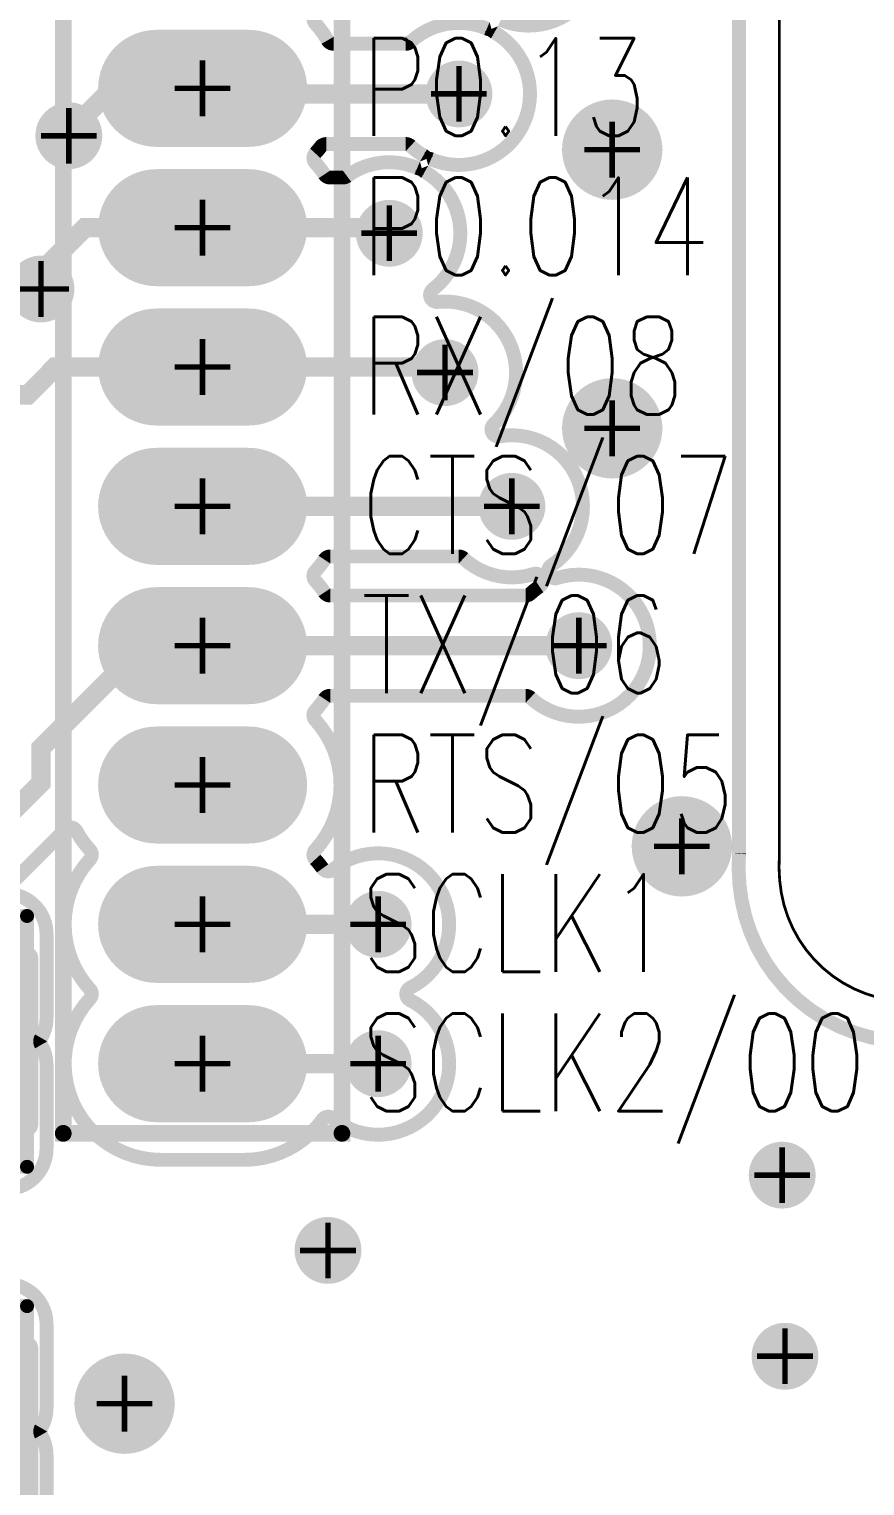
# Model space of a CAD drawing. Extents: x -0.08 to 4.16, y -0.29 to 1.7.
# Drawn here: x 2.441 to 2.741, y 0.346 to 0.868 of the extents above; entities that cross this region are included whole.
import ezdxf
from ezdxf.enums import TextEntityAlignment as Align

# ---------------------------------------------------------------- set-up
doc = ezdxf.new("R2010")
doc.units = 0
doc.header["$MEASUREMENT"] = 0
for name, pattern in [('SIG_11', [2, 1, 1]), ('SIG_60', [2, 1, 1]), ('SIG_61', [2, 1, 1]), ('SIG_62', [2, 1, 1]), ('SIG_63', [2, 1, 1]), ('SIG_64', [2, 1, 1]), ('SIG_71', [2, 1, 1]), ('SIG_72', [2, 1, 1])]:
    doc.linetypes.add(name, pattern=pattern)
doc.layers.get('0').update_dxf_attribs({"linetype": 'CONTINUOUS'})
for name, color, linetype in [('BOARD_CUTOUT_00', 130, 'CONTINUOUS'), ('DRIL_NPLTE_THRU_01', 34, 'CONTINUOUS'), ('DRIL_NPLTE_THRU_02', 136, 'CONTINUOUS'), ('DRIL_NPLTE_THRU_03', 136, 'CONTINUOUS'), ('DRIL_NPLTE_THRU_04', 146, 'CONTINUOUS'), ('DRIL_NPLTE_THRU_05', 106, 'CONTINUOUS'), ('DRIL_NPLTE_THRU_06', 253, 'CONTINUOUS'), ('DRIL_PLTE_THRU_01', 34, 'CONTINUOUS'), ('DRIL_PLTE_THRU_02', 136, 'CONTINUOUS'), ('DRIL_PLTE_THRU_03', 136, 'CONTINUOUS'), ('DRIL_PLTE_THRU_04', 146, 'CONTINUOUS'), ('DRIL_PLTE_THRU_05', 106, 'CONTINUOUS'), ('DRIL_PLTE_THRU_06', 253, 'CONTINUOUS'), ('DRIL_SYMBOL', 130, 'CONTINUOUS'), ('PADS_BOT', 255, 'CONTINUOUS'), ('PADS_INNER', 43, 'CONTINUOUS'), ('PADS_TOP', 43, 'CONTINUOUS'), ('PADS_XR_121', 2, 'CONTINUOUS'), ('PADS_XR_123', 2, 'CONTINUOUS'), ('PADS_XR_128', 2, 'CONTINUOUS'), ('PART_NAME_126', 16, 'CONTINUOUS'), ('PART_NAME_127', 1, 'CONTINUOUS'), ('PART_TOP_2DLINE_126', 16, 'CONTINUOUS'), ('PART_TOP_2DLINE_127', 1, 'CONTINUOUS'), ('POUR_OUTLINE_01', 34, 'CONTINUOUS'), ('POUR_VIATHERM_01', 34, 'CONTINUOUS'), ('TEXT_126', 231, 'CONTINUOUS'), ('TRACE_01', 34, 'CONTINUOUS'), ('VIAPTS', 2, 'CONTINUOUS')]:
    doc.layers.add(name, color=color, linetype=linetype)
doc.styles.add('W0$005', font='simplex', dxfattribs={"width": 0.75})

# ---------------------------------------------------------------- blocks, each defined once
blk = doc.blocks.new('BOARD_89')
at = {"layer": 'BOARD_CUTOUT_00', "const_width": 0.001}
blk.add_lwpolyline([(2.71, 1.128, -0.414214), (2.757, 1.175, -0.414214), (2.804, 1.128), (2.804, 0.56629, -0.917938), (2.71068, 0.55832, -0.060287), (2.71, 0.572)], format="xyb", close=True, dxfattribs=at)
blk = doc.blocks.new('POUR_OUTLINE_2043')
at = {"layer": 'POUR_OUTLINE_01', "const_width": 0.005}
blk.add_lwpolyline([(16.67689, 6.16324, 0.869999), (16.67475, 6.16771, -0.270854), (16.64963, 6.17333, 0.189554), (16.64793, 6.174), (16.6018, 6.174, 0.250971), (16.59972, 6.17288, -0.038681), (16.59643, 6.16869, 0.388942), (16.59643, 6.16531, -0.038681), (16.59972, 6.16112, 0.250971), (16.6018, 6.16), (16.67193, 6.16, 0.189554), (16.67363, 6.16067, -0.04077)], format="xyb", close=True, dxfattribs=at)
blk = doc.blocks.new('POUR_OUTLINE_2008')
at = {"layer": 'POUR_OUTLINE_01', "const_width": 0.005}
for points in [[(16.65782, 6.41049, -1.726649), (16.66297, 6.36656, 0.16851)], [(16.59643, 6.36869, 0.388942), (16.59643, 6.36531, -0.054623), (16.60088, 6.35925, 0.267949), (16.60304, 6.358), (16.62893, 6.358, 0.189554), (16.63063, 6.35867, -0.296669), (16.65803, 6.36344, 0.16851), (16.65966, 6.36333, 0.16851), (16.66074, 6.36209, -0.942309), (16.63797, 6.31656, 0.16851), (16.63634, 6.31667, 0.16851), (16.63526, 6.31791, -0.056635), (16.63063, 6.32133, 0.189554), (16.62893, 6.322), (16.60037, 6.322, 0.233382), (16.59839, 6.32102, -0.022053), (16.59643, 6.31869, 0.388942), (16.59643, 6.31531, -0.038681), (16.59972, 6.31112, 0.250971), (16.6018, 6.31), (16.60633, 6.31, 0.160744), (16.60782, 6.31049, -0.266499), (16.63303, 6.31344, 0.16851), (16.63466, 6.31333, 0.16851), (16.63574, 6.31209, -0.533432), (16.6386, 6.26983, 0.754603), (16.64039, 6.26537, -0.717977), (16.66045, 6.2214, 0.745339), (16.66259, 6.21712, -0.812441), (16.68111, 6.17076, 0.869999), (16.68325, 6.16629, -1.742936), (16.67363, 6.12333, 0.189554), (16.67193, 6.124), (16.6018, 6.124, 0.250971), (16.59972, 6.12288, -0.038681), (16.59643, 6.11869, 0.388942), (16.59643, 6.11531, -0.388943), (16.59643, 6.06869, 0.388942), (16.59643, 6.06531, -0.030247), (16.59906, 6.06207, 0.435741), (16.60269, 6.0616, -1.120291), (16.63048, 6.01923, 0.61561), (16.63048, 6.01477, -1.120291), (16.60269, 5.9724, 0.435741), (16.59906, 5.97193, -0.242035), (16.571, 5.9575), (16.541, 5.9575, -0.652553), (16.51557, 6.01531, 0.388942), (16.51557, 6.01869, -0.388943), (16.51557, 6.06531, 0.388942), (16.51557, 6.06869, -0.060675), (16.51071, 6.07548, 0.500667), (16.50675, 6.07605), (16.48798, 6.05727, -0.007598)], [(16.48874, 6.05263, -0.349648), (16.5, 6.0385), (16.5, 6.0085, -0.131651), (16.49806, 6.00125, 0.267944), (16.49806, 5.99875, -0.131651), (16.5, 5.9915), (16.5, 5.9615, -0.414214), (16.4855, 5.947)], [(16.4855, 5.913, -0.414214), (16.5, 5.8985), (16.5, 5.8685, -0.131651), (16.49806, 5.86125, 0.267944), (16.49806, 5.85875, -0.131651), (16.5, 5.8515), (16.5, 5.8215, -0.414214)], [(16.83659, 6.00584, -0.49778), (16.74939, 6.05086, -0.058234), (16.74849, 6.06741, 0.015565), (16.7485, 6.06756), (16.7485, 6.623, -0.548444)]]:
    blk.add_lwpolyline(points, format="xyb", dxfattribs=at)
blk = doc.blocks.new('POUR_VIATHERM_2055')
at = {"layer": 'POUR_VIATHERM_01'}
for points in [[(16.728, 6.088), (16.728, 6.088)], [(16.71, 6.07), (16.71, 6.07)], [(16.746, 6.07), (16.746, 6.07)], [(16.728, 6.052), (16.728, 6.052)]]:
    blk.add_lwpolyline(points, dxfattribs=at)
blk = doc.blocks.new('POUR_VIATHERM_2057')
at = {"layer": 'POUR_VIATHERM_01'}
for points in [[(16.764, 5.963), (16.764, 5.963)], [(16.753, 5.952), (16.753, 5.952)], [(16.775, 5.952), (16.775, 5.952)], [(16.764, 5.941), (16.764, 5.941)]]:
    blk.add_lwpolyline(points, dxfattribs=at)
blk = doc.blocks.new('POUR_VIATHERM_2058')
at = {"layer": 'POUR_VIATHERM_01'}
for points in [[(16.765, 5.898), (16.765, 5.898)], [(16.754, 5.887), (16.754, 5.887)], [(16.776, 5.887), (16.776, 5.887)], [(16.765, 5.876), (16.765, 5.876)]]:
    blk.add_lwpolyline(points, dxfattribs=at)
blk = doc.blocks.new('POUR_VIATHERM_2067')
at = {"layer": 'POUR_VIATHERM_01'}
for points in [[(16.528, 5.888), (16.528, 5.888)], [(16.51, 5.87), (16.51, 5.87)], [(16.546, 5.87), (16.546, 5.87)], [(16.528, 5.852), (16.528, 5.852)]]:
    blk.add_lwpolyline(points, dxfattribs=at)
blk = doc.blocks.new('POUR_VIATHERM_2068')
at = {"layer": 'POUR_VIATHERM_01'}
for points in [[(16.601, 5.936), (16.601, 5.936)], [(16.59, 5.925), (16.59, 5.925)], [(16.612, 5.925), (16.612, 5.925)], [(16.601, 5.914), (16.601, 5.914)]]:
    blk.add_lwpolyline(points, dxfattribs=at)
blk = doc.blocks.new('POUR_VIATHERM_2252')
at = {"layer": 'POUR_VIATHERM_01'}
for points in [[(16.703, 6.338), (16.703, 6.338)], [(16.685, 6.32), (16.685, 6.32)], [(16.721, 6.32), (16.721, 6.32)], [(16.703, 6.302), (16.703, 6.302)]]:
    blk.add_lwpolyline(points, dxfattribs=at)
blk = doc.blocks.new('POUR_VIATHERM_2280')
at = {"layer": 'POUR_VIATHERM_01'}
for points in [[(16.703, 6.238), (16.703, 6.238)], [(16.685, 6.22), (16.685, 6.22)], [(16.721, 6.22), (16.721, 6.22)], [(16.703, 6.202), (16.703, 6.202)]]:
    blk.add_lwpolyline(points, dxfattribs=at)
blk = doc.blocks.new('POUR_HEADER_1')
for name in ['POUR_OUTLINE_2008', 'POUR_VIATHERM_2252', 'POUR_VIATHERM_2280', 'POUR_OUTLINE_2043', 'POUR_VIATHERM_2055', 'POUR_VIATHERM_2057', 'POUR_VIATHERM_2068', 'POUR_VIATHERM_2058', 'POUR_VIATHERM_2067']:
    blk.add_blockref(name, (-17.378, -6.845))
blk = doc.blocks.new('SMOOTH_0$006')
at = {"const_width": 0.003}
blk.add_lwpolyline([(-0.0015, 0, 1), (0.0015, 0, 1)], format="xyb", close=True, dxfattribs=at)
blk = doc.blocks.new('PART_BODY_TOP_70')
at = {"layer": 'PART_TOP_2DLINE_126', "const_width": 0.006}
blk.add_lwpolyline([(0.725, 0.05), (-0.03, 0.05), (-0.03, -0.05), (0.725, -0.05)], close=True, dxfattribs=at)
at = {"layer": 'PART_TOP_2DLINE_127', "const_width": 0.006}
blk.add_lwpolyline([(0.725, 0.05), (-0.03, 0.05), (-0.03, -0.05), (0.725, -0.05)], close=True, dxfattribs=at)
at = {"layer": 'PART_TOP_2DLINE_126'}
for p in [(0.725, 0.05), (0.725, -0.05)]:
    blk.add_blockref('SMOOTH_0$006', p, dxfattribs=at)
at = {"layer": 'PART_TOP_2DLINE_127'}
for p in [(0.725, 0.05), (0.725, -0.05)]:
    blk.add_blockref('SMOOTH_0$006', p, dxfattribs=at)
blk = doc.blocks.new('DRIL_SYMBOL_0$026')
at = {"layer": 'DRIL_SYMBOL', "const_width": 0.002}
for points in [[(0, -0.01), (0, 0.01)], [(-0.01, 0), (0.01, 0)]]:
    blk.add_lwpolyline(points, dxfattribs=at)
blk = doc.blocks.new('DRIL_HOLE_0$026')
at = {"const_width": 0.013}
blk.add_lwpolyline([(-0.0065, 0, 1), (0.0065, 0, 1)], format="xyb", close=True, dxfattribs=at)
blk.add_blockref('DRIL_SYMBOL_0$026', (0, 0))
blk = doc.blocks.new('PAD_29')
at = {"const_width": 0.02}
blk.add_lwpolyline([(-0.015, -0.01), (0.015, -0.01, 1), (0.015, 0.01), (-0.015, 0.01, 1)], format="xyb", close=True, dxfattribs=at)
blk = doc.blocks.new('PAD_32')
at = {"const_width": 0.021}
blk.add_lwpolyline([(-0.0165, -0.0105), (0.0165, -0.0105, 1), (0.0165, 0.0105), (-0.0165, 0.0105, 1)], format="xyb", close=True, dxfattribs=at)
blk = doc.blocks.new('STK_TOP_192')
at = {"layer": 'DRIL_PLTE_THRU_01'}
blk.add_blockref('DRIL_HOLE_0$026', (0, 0), dxfattribs=at)
at = {"layer": 'DRIL_PLTE_THRU_02'}
blk.add_blockref('DRIL_HOLE_0$026', (0, 0), dxfattribs=at)
at = {"layer": 'DRIL_PLTE_THRU_03'}
blk.add_blockref('DRIL_HOLE_0$026', (0, 0), dxfattribs=at)
at = {"layer": 'DRIL_PLTE_THRU_04'}
blk.add_blockref('DRIL_HOLE_0$026', (0, 0), dxfattribs=at)
at = {"layer": 'DRIL_PLTE_THRU_05'}
blk.add_blockref('DRIL_HOLE_0$026', (0, 0), dxfattribs=at)
at = {"layer": 'DRIL_PLTE_THRU_06'}
blk.add_blockref('DRIL_HOLE_0$026', (0, 0), dxfattribs=at)
at = {"layer": 'PADS_BOT', "rotation": 90}
blk.add_blockref('PAD_29', (0, 0), dxfattribs=at)
at = {"layer": 'PADS_INNER', "rotation": 90}
blk.add_blockref('PAD_29', (0, 0), dxfattribs=at)
at = {"layer": 'PADS_TOP', "rotation": 90}
blk.add_blockref('PAD_29', (0, 0), dxfattribs=at)
at = {"layer": 'PADS_XR_121', "rotation": 90}
blk.add_blockref('PAD_32', (0, 0), dxfattribs=at)
at = {"layer": 'PADS_XR_128', "rotation": 90}
blk.add_blockref('PAD_32', (0, 0), dxfattribs=at)
blk = doc.blocks.new('SYM_TOP_20')
for name, p in [('PART_BODY_TOP_70', (0, 0)), ('STK_TOP_192', (0.35, 0)), ('STK_TOP_192', (0.4, 0)), ('STK_TOP_192', (0.45, 0)), ('STK_TOP_192', (0.5, 0)), ('STK_TOP_192', (0.55, 0)), ('STK_TOP_192', (0.6, 0)), ('STK_TOP_192', (0.65, 0)), ('STK_TOP_192', (0.7, 0))]:
    blk.add_blockref(name, p)
blk = doc.blocks.new('PART_TOP_44')
blk.add_blockref('SYM_TOP_20', (0, 0))
blk = doc.blocks.new('SMOOTH_0$008')
at = {"const_width": 0.004}
blk.add_lwpolyline([(-0.002, 0, 1), (0.002, 0, 1)], format="xyb", close=True, dxfattribs=at)
blk = doc.blocks.new('SMOOTH_0$005')
at = {"const_width": 0.0025}
blk.add_lwpolyline([(-0.00125, 0, 1), (0.00125, 0, 1)], format="xyb", close=True, dxfattribs=at)
blk = doc.blocks.new('PART_BODY_TOP_76')
at = {"layer": 'PART_TOP_2DLINE_126', "const_width": 0.008}
for points in [[(-0.03, 0.02), (0.03, 0.02)], [(-0.03, -0.02), (0.03, -0.02)]]:
    blk.add_lwpolyline(points, dxfattribs=at)
at = {"layer": 'PART_TOP_2DLINE_127', "const_width": 0.005}
for points in [[(-0.045, 0.02), (0.045, 0.02)], [(-0.045, 0.02), (-0.045, -0.02)], [(0.045, 0.02), (0.045, -0.02)], [(-0.045, -0.02), (0.045, -0.02)]]:
    blk.add_lwpolyline(points, dxfattribs=at)
at = {"layer": 'PART_TOP_2DLINE_126'}
for p in [(-0.03, 0.02), (0.03, 0.02), (-0.03, -0.02), (0.03, -0.02)]:
    blk.add_blockref('SMOOTH_0$008', p, dxfattribs=at)
at = {"layer": 'PART_TOP_2DLINE_127'}
for p in [(-0.045, 0.02), (-0.045, 0.02), (0.045, 0.02), (0.045, 0.02), (-0.045, -0.02), (-0.045, -0.02), (0.045, -0.02), (0.045, -0.02)]:
    blk.add_blockref('SMOOTH_0$005', p, dxfattribs=at)
blk = doc.blocks.new('DRIL_HOLE_0')
blk.add_lwpolyline([(0, 0, 1), (0, 0, 1)], format="xyb", close=True)
blk = doc.blocks.new('PAD_0')
blk.add_lwpolyline([(0, 0), (0, 0)])
blk = doc.blocks.new('PAD_16')
at = {"const_width": 0.03}
blk.add_lwpolyline([(-0.0175, 0), (0.0175, 0)], dxfattribs=at)
blk = doc.blocks.new('PAD_17')
at = {"const_width": 0.025}
blk.add_lwpolyline([(-0.015, 0), (0.015, 0)], dxfattribs=at)
blk = doc.blocks.new('STK_TOP_68')
at = {"layer": 'DRIL_NPLTE_THRU_01'}
blk.add_blockref('DRIL_HOLE_0', (0, 0), dxfattribs=at)
at = {"layer": 'DRIL_NPLTE_THRU_02'}
blk.add_blockref('DRIL_HOLE_0', (0, 0), dxfattribs=at)
at = {"layer": 'DRIL_NPLTE_THRU_03'}
blk.add_blockref('DRIL_HOLE_0', (0, 0), dxfattribs=at)
at = {"layer": 'DRIL_NPLTE_THRU_04'}
blk.add_blockref('DRIL_HOLE_0', (0, 0), dxfattribs=at)
at = {"layer": 'DRIL_NPLTE_THRU_05'}
blk.add_blockref('DRIL_HOLE_0', (0, 0), dxfattribs=at)
at = {"layer": 'DRIL_NPLTE_THRU_06'}
blk.add_blockref('DRIL_HOLE_0', (0, 0), dxfattribs=at)
at = {"layer": 'PADS_BOT'}
blk.add_blockref('PAD_0', (0, 0), dxfattribs=at)
at = {"layer": 'PADS_INNER'}
blk.add_blockref('PAD_0', (0, 0), dxfattribs=at)
at = {"layer": 'PADS_TOP'}
blk.add_blockref('PAD_17', (0, 0), dxfattribs=at)
at = {"layer": 'PADS_XR_121'}
blk.add_blockref('PAD_16', (0, 0), dxfattribs=at)
at = {"layer": 'PADS_XR_123'}
blk.add_blockref('PAD_17', (0, 0), dxfattribs=at)
blk = doc.blocks.new('SYM_TOP_26')
for name, p in [('PART_BODY_TOP_76', (0, 0)), ('STK_TOP_68', (-0.0235, 0)), ('STK_TOP_68', (0.0235, 0))]:
    blk.add_blockref(name, p)
blk = doc.blocks.new('PART_TOP_61')
blk.add_blockref('SYM_TOP_26', (0, 0))
at = {"layer": 'PART_NAME_126', "style": 'W0$005', "width": 0.75}
blk.add_text('R2', height=0.02863, rotation=270, dxfattribs=at).set_placement((0.06, 0.027))
at = {"layer": 'PART_NAME_127', "style": 'W0$005', "width": 0.75}
blk.add_text('R2', height=0.028, dxfattribs=at).set_placement((0, 0), align=Align.MIDDLE_CENTER)
blk = doc.blocks.new('PART_TOP_87')
blk.add_blockref('SYM_TOP_26', (0, 0))
at = {"layer": 'PART_NAME_126', "style": 'W0$005', "width": 0.75}
blk.add_text('R8', height=0.02863, rotation=270, dxfattribs=at).set_placement((-0.085, 0.008))
at = {"layer": 'PART_NAME_127', "style": 'W0$005', "width": 0.75}
blk.add_text('R8', height=0.028, dxfattribs=at).set_placement((0, 0), align=Align.MIDDLE_CENTER)
blk = doc.blocks.new('SMOOTH_0$007')
at = {"const_width": 0.0035}
blk.add_lwpolyline([(-0.00175, 0, 1), (0.00175, 0, 1)], format="xyb", close=True, dxfattribs=at)
blk = doc.blocks.new('DRIL_SYMBOL_0$018')
at = {"layer": 'DRIL_SYMBOL', "const_width": 0.002}
for points in [[(0, -0.01), (0, 0.01)], [(-0.01, 0), (0.01, 0)]]:
    blk.add_lwpolyline(points, dxfattribs=at)
blk = doc.blocks.new('DRIL_HOLE_0$018')
at = {"const_width": 0.009}
blk.add_lwpolyline([(-0.0045, 0, 1), (0.0045, 0, 1)], format="xyb", close=True, dxfattribs=at)
blk.add_blockref('DRIL_SYMBOL_0$018', (0, 0))
blk = doc.blocks.new('PAD_54')
at = {"const_width": 0.018}
blk.add_lwpolyline([(0, -0.009, 1), (0, 0.009, 1)], format="xyb", close=True, dxfattribs=at)
blk = doc.blocks.new('STK_TOP_10')
at = {"layer": 'DRIL_PLTE_THRU_01'}
blk.add_blockref('DRIL_HOLE_0$018', (0, 0), dxfattribs=at)
at = {"layer": 'DRIL_PLTE_THRU_02'}
blk.add_blockref('DRIL_HOLE_0$018', (0, 0), dxfattribs=at)
at = {"layer": 'DRIL_PLTE_THRU_03'}
blk.add_blockref('DRIL_HOLE_0$018', (0, 0), dxfattribs=at)
at = {"layer": 'DRIL_PLTE_THRU_04'}
blk.add_blockref('DRIL_HOLE_0$018', (0, 0), dxfattribs=at)
at = {"layer": 'DRIL_PLTE_THRU_05'}
blk.add_blockref('DRIL_HOLE_0$018', (0, 0), dxfattribs=at)
at = {"layer": 'DRIL_PLTE_THRU_06'}
blk.add_blockref('DRIL_HOLE_0$018', (0, 0), dxfattribs=at)
at = {"layer": 'PADS_BOT'}
blk.add_blockref('PAD_54', (0, 0), dxfattribs=at)
at = {"layer": 'PADS_INNER'}
blk.add_blockref('PAD_54', (0, 0), dxfattribs=at)
at = {"layer": 'PADS_TOP'}
blk.add_blockref('PAD_54', (0, 0), dxfattribs=at)
blk = doc.blocks.new('SYM_TOP_10')
blk.add_blockref('STK_TOP_10', (0, 0))
blk = doc.blocks.new('DRIL_SYMBOL_0$008')
at = {"layer": 'DRIL_SYMBOL', "const_width": 0.002}
for points in [[(0, -0.01), (0, 0.01)], [(-0.01, 0), (0.01, 0)]]:
    blk.add_lwpolyline(points, dxfattribs=at)
blk = doc.blocks.new('DRIL_HOLE_0$008')
at = {"const_width": 0.004}
blk.add_lwpolyline([(-0.002, 0, 1), (0.002, 0, 1)], format="xyb", close=True, dxfattribs=at)
blk.add_blockref('DRIL_SYMBOL_0$008', (0, 0))
blk = doc.blocks.new('PAD_79')
at = {"const_width": 0.012}
blk.add_lwpolyline([(0, -0.006, 1), (0, 0.006, 1)], format="xyb", close=True, dxfattribs=at)
blk = doc.blocks.new('PAD_80')
at = {"const_width": 0.011}
blk.add_lwpolyline([(0, -0.0055, 1), (0, 0.0055, 1)], format="xyb", close=True, dxfattribs=at)
blk = doc.blocks.new('STK_TOP_129')
at = {"layer": 'DRIL_PLTE_THRU_01'}
blk.add_blockref('DRIL_HOLE_0$008', (0, 0), dxfattribs=at)
at = {"layer": 'DRIL_PLTE_THRU_02'}
blk.add_blockref('DRIL_HOLE_0$008', (0, 0), dxfattribs=at)
at = {"layer": 'DRIL_PLTE_THRU_03'}
blk.add_blockref('DRIL_HOLE_0$008', (0, 0), dxfattribs=at)
at = {"layer": 'DRIL_PLTE_THRU_04'}
blk.add_blockref('DRIL_HOLE_0$008', (0, 0), dxfattribs=at)
at = {"layer": 'DRIL_PLTE_THRU_05'}
blk.add_blockref('DRIL_HOLE_0$008', (0, 0), dxfattribs=at)
at = {"layer": 'DRIL_PLTE_THRU_06'}
blk.add_blockref('DRIL_HOLE_0$008', (0, 0), dxfattribs=at)
at = {"layer": 'PADS_BOT'}
blk.add_blockref('PAD_79', (0, 0), dxfattribs=at)
at = {"layer": 'PADS_INNER'}
blk.add_blockref('PAD_79', (0, 0), dxfattribs=at)
at = {"layer": 'PADS_TOP'}
blk.add_blockref('PAD_80', (0, 0), dxfattribs=at)
blk = doc.blocks.new('SYM_TOP_11')
blk.add_blockref('STK_TOP_129', (0, 0))

msp = doc.modelspace()

# ---------------------------------------------------------------- linework, layer by layer
at = {"layer": 'TRACE_01', "linetype": 'SIG_63', "const_width": 0.007}
for points in [[(2.455, 0.83), (2.455, 0.83125), (2.47075, 0.847), (2.503, 0.847)], [(2.503, 0.847), (2.503, 0.84675), (2.50475, 0.845), (2.595, 0.845)]]:
    msp.add_lwpolyline(points, dxfattribs=at)
at = {"layer": 'TRACE_01', "linetype": 'SIG_64', "const_width": 0.007}
for points in [[(2.445, 0.775), (2.445, 0.78125), (2.46075, 0.797), (2.503, 0.797)], [(2.503, 0.797), (2.568, 0.797), (2.57, 0.795)]]:
    msp.add_lwpolyline(points, dxfattribs=at)
at = {"layer": 'TRACE_01', "linetype": 'SIG_60', "const_width": 0.007}
for points in [[(2.275, 0.745), (2.275, 0.63675), (2.31175, 0.6), (2.36825, 0.6), (2.37, 0.59825), (2.37, 0.59775), (2.39275, 0.575), (2.42225, 0.575), (2.445, 0.59775), (2.445, 0.61025), (2.48175, 0.647), (2.503, 0.647)], [(2.503, 0.647), (2.638, 0.647)]]:
    msp.add_lwpolyline(points, dxfattribs=at)
at = {"layer": 'TRACE_01', "linetype": 'SIG_62', "const_width": 0.007}
for points in [[(2.4075, 0.737), (2.44025, 0.737), (2.449, 0.74575), (2.449, 0.746), (2.45, 0.747), (2.503, 0.747)], [(2.503, 0.747), (2.588, 0.747), (2.59, 0.745)]]:
    msp.add_lwpolyline(points, dxfattribs=at)
at = {"layer": 'TRACE_01', "linetype": 'SIG_61', "const_width": 0.007}
msp.add_lwpolyline([(2.503, 0.697), (2.614, 0.697)], dxfattribs=at)
at = {"layer": 'TRACE_01', "linetype": 'SIG_71', "const_width": 0.007}
msp.add_lwpolyline([(2.503, 0.547), (2.566, 0.547)], dxfattribs=at)
at = {"layer": 'TRACE_01', "linetype": 'SIG_72', "const_width": 0.007}
msp.add_lwpolyline([(2.503, 0.497), (2.566, 0.497)], dxfattribs=at)

# ---------------------------------------------------------------- block references
msp.add_blockref('BOARD_89', (0, 0))
at = {"linetype": 'SIG_11'}
msp.add_blockref('POUR_HEADER_1', (3.325, 1.35), dxfattribs=at)
for name, p, rotation in [('PART_TOP_44', (2.503, 1.197), 270), ('PART_TOP_61', (2.42, 0.505), 90), ('PART_TOP_87', (2.42, 0.365), 90)]:
    msp.add_blockref(name, p, dxfattribs=dict(rotation=rotation))
at = {"layer": 'TRACE_01'}
for p in [(2.47075, 0.847), (2.503, 0.847), (2.503, 0.847), (2.503, 0.84675), (2.50475, 0.845), (2.595, 0.845), (2.455, 0.83125), (2.455, 0.83), (2.46075, 0.797), (2.503, 0.797), (2.503, 0.797), (2.568, 0.797), (2.57, 0.795), (2.445, 0.78125), (2.445, 0.775), (2.449, 0.746), (2.449, 0.74575), (2.45, 0.747), (2.503, 0.747), (2.503, 0.747), (2.588, 0.747), (2.59, 0.745), (2.44025, 0.737), (2.503, 0.697), (2.614, 0.697), (2.48175, 0.647), (2.503, 0.647), (2.503, 0.647), (2.638, 0.647), (2.445, 0.61025), (2.445, 0.59775), (2.503, 0.547), (2.566, 0.547), (2.503, 0.497), (2.566, 0.497)]:
    msp.add_blockref('SMOOTH_0$007', p, dxfattribs=at)
at = {"layer": 'VIAPTS', "linetype": 'SIG_63'}
for p in [(2.595, 0.845), (2.455, 0.83)]:
    msp.add_blockref('SYM_TOP_11', p, dxfattribs=at)
at = {"layer": 'VIAPTS', "linetype": 'SIG_11'}
for name, p in [('SYM_TOP_10', (2.65, 0.825)), ('SYM_TOP_10', (2.65, 0.725)), ('SYM_TOP_10', (2.675, 0.575)), ('SYM_TOP_11', (2.711, 0.457)), ('SYM_TOP_11', (2.548, 0.43)), ('SYM_TOP_11', (2.712, 0.392)), ('SYM_TOP_10', (2.475, 0.375))]:
    msp.add_blockref(name, p, dxfattribs=at)
at = {"layer": 'VIAPTS', "linetype": 'SIG_64'}
for p in [(2.57, 0.795), (2.445, 0.775)]:
    msp.add_blockref('SYM_TOP_11', p, dxfattribs=at)
at = {"layer": 'VIAPTS', "linetype": 'SIG_62'}
msp.add_blockref('SYM_TOP_11', (2.59, 0.745), dxfattribs=at)
at = {"layer": 'VIAPTS', "linetype": 'SIG_61'}
msp.add_blockref('SYM_TOP_11', (2.614, 0.697), dxfattribs=at)
at = {"layer": 'VIAPTS', "linetype": 'SIG_60'}
msp.add_blockref('SYM_TOP_11', (2.638, 0.647), dxfattribs=at)
at = {"layer": 'VIAPTS', "linetype": 'SIG_71'}
msp.add_blockref('SYM_TOP_11', (2.566, 0.547), dxfattribs=at)
at = {"layer": 'VIAPTS', "linetype": 'SIG_72'}
msp.add_blockref('SYM_TOP_11', (2.566, 0.497), dxfattribs=at)

# ---------------------------------------------------------------- texts
at = {"layer": 'TEXT_126', "style": 'W0$005', "width": 0.75}
for s, p in [('P0.13', (2.56, 0.83)), ('P0.014', (2.56, 0.78)), ('RX/08', (2.56, 0.73)), ('CTS/07', (2.56, 0.68)), ('TX/06', (2.56, 0.63)), ('RTS/05', (2.56, 0.58)), ('SCLK1', (2.56, 0.53)), ('SCLK2/00', (2.56, 0.48))]:
    msp.add_text(s, height=0.035, dxfattribs=at).set_placement(p)

doc.saveas('drawing.dxf')
